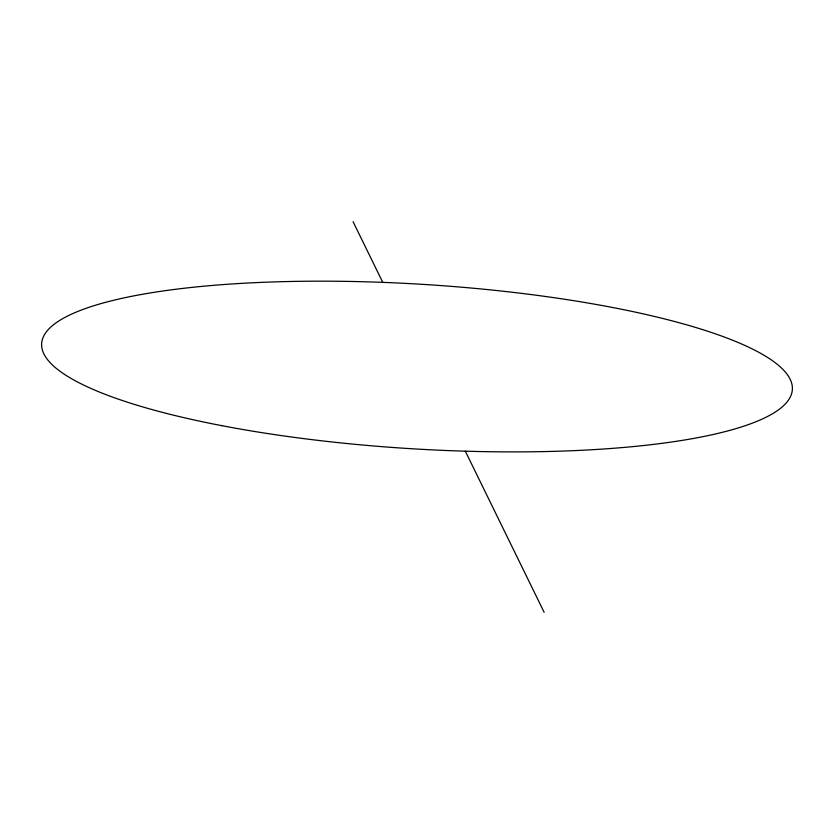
<?xml version="1.0" encoding="UTF-8"?>
<svg xmlns="http://www.w3.org/2000/svg" width="834" height="834" viewBox="0 0 834 834"><rect width="100%" height="100%" fill="white"/><g stroke="black" fill="none" stroke-linecap="round" stroke-linejoin="round"><path stroke-width="1.25" d="M353.084 221.719L382.754 282.361M465.33 451.184L544.133 612.281M221.875 425.674A376.082 82.378 3.5 0 0 792.3 390.281A376.082 82.378 3.5 0 0 236.773 283.654A376.082 82.378 3.5 0 0 221.875 425.674"/></g></svg>
